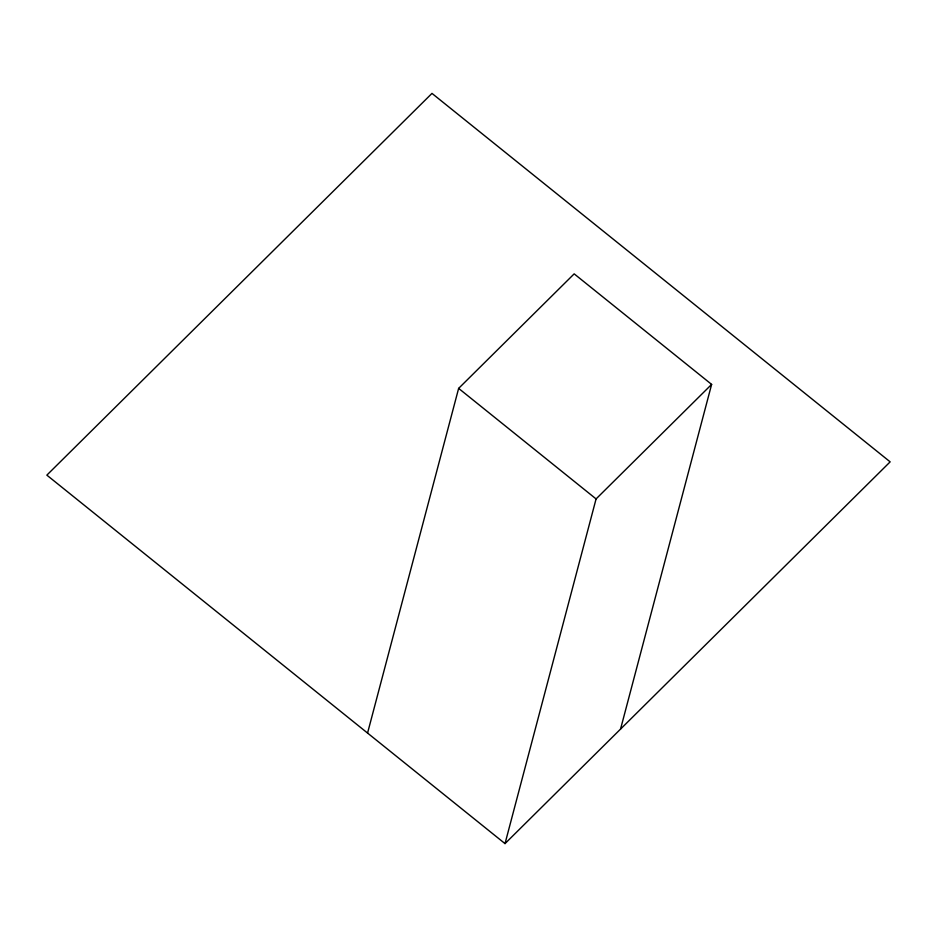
<?xml version="1.0" encoding="UTF-8"?>
<svg xmlns="http://www.w3.org/2000/svg" width="937" height="937" viewBox="0 0 937 937"><rect width="100%" height="100%" fill="white"/><g stroke="black" fill="none" stroke-linecap="round" stroke-linejoin="round"><path stroke-width="1.41" d="M367.562 733.062L458.638 388.387L574.17 273.862L711.628 384.404L620.552 729.08M505.02 843.605L890.15 461.859L431.98 93.395L46.85 475.141L505.02 843.605L596.084 498.929L711.628 384.404M458.638 388.387L596.084 498.929"/></g></svg>
